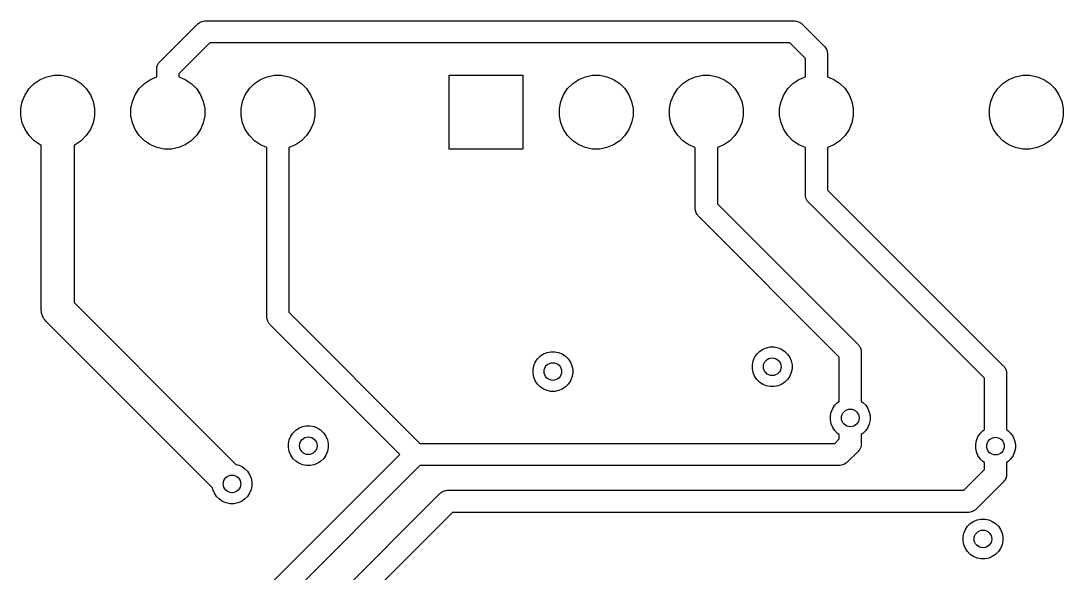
# Model space of a CAD drawing. Extents: x 3.58 to 7.49, y -4.48 to -2.36.
# Drawn here: x 5.241 to 6.187, y -2.889 to -2.388 of the extents above; entities that cross this region are included whole.
import ezdxf

# ---------------------------------------------------------------- set-up
doc = ezdxf.new("R2010")
doc.units = 0
doc.header["$MEASUREMENT"] = 0
doc.layers.add('BLACK', color=7, linetype='CONTINUOUS')

msp = doc.modelspace()

# ---------------------------------------------------------------- linework, layer by layer
at = {"layer": 'BLACK', "linetype": 'CONTINUOUS'}
for p, q in [((5.36769, -2.42425), (5.40102, -2.39091)), ((5.40102, -2.39091), (5.40134, -2.39053)), ((5.40134, -2.39053), (5.40172, -2.39022)), ((5.40172, -2.39022), (5.40286, -2.38928)), ((5.40172, -2.39022), (5.40172, -2.39022)), ((5.40286, -2.38928), (5.4046, -2.38835)), ((5.4046, -2.38835), (5.40648, -2.38778)), ((5.40648, -2.38778), (5.40795, -2.38764)), ((5.40795, -2.38764), (5.40844, -2.38759)), ((5.40795, -2.38764), (5.40795, -2.38764)), ((5.40844, -2.38759), (5.40893, -2.38764)), ((5.40893, -2.38764), (5.94282, -2.38764)), ((5.94282, -2.38764), (5.94331, -2.38759)), ((5.94331, -2.38759), (5.9438, -2.38764)), ((5.9438, -2.38764), (5.9438, -2.38764)), ((5.9438, -2.38764), (5.94527, -2.38778)), ((5.94527, -2.38778), (5.94715, -2.38835)), ((5.94715, -2.38835), (5.94889, -2.38928)), ((5.94889, -2.38928), (5.94954, -2.38982)), ((5.94954, -2.38982), (5.95003, -2.39022)), ((5.95003, -2.39022), (5.95003, -2.39022)), ((5.95003, -2.39022), (5.95041, -2.39053)), ((5.95041, -2.39053), (5.95073, -2.39091)), ((5.95073, -2.39091), (5.97011, -2.4103)), ((5.41258, -2.40764), (5.38441, -2.43581)), ((5.93916, -2.40764), (5.41258, -2.40764)), ((5.95339, -2.42186), (5.93916, -2.40764)), ((5.97011, -2.4103), (5.97049, -2.41061)), ((5.97049, -2.41061), (5.9708, -2.41099)), ((5.9708, -2.41099), (5.9708, -2.41099)), ((5.9708, -2.41099), (5.97174, -2.41213)), ((5.97174, -2.41213), (5.97267, -2.41387)), ((5.95339, -2.43839), (5.95339, -2.42186)), ((5.97267, -2.41387), (5.97324, -2.41576)), ((5.97324, -2.41576), (5.97339, -2.41723)), ((5.97339, -2.41723), (5.97339, -2.41723)), ((5.97339, -2.41723), (5.97343, -2.41772)), ((5.97343, -2.41772), (5.97339, -2.41821)), ((5.97339, -2.41821), (5.97339, -2.43839)), ((5.36436, -2.43167), (5.36455, -2.42971)), ((5.36441, -2.43216), (5.36436, -2.43167)), ((5.36441, -2.43839), (5.36441, -2.43216)), ((5.36455, -2.42971), (5.36513, -2.42782)), ((5.36513, -2.42782), (5.36605, -2.42609)), ((5.36605, -2.42609), (5.36699, -2.42495)), ((5.36699, -2.42495), (5.3673, -2.42456)), ((5.36699, -2.42495), (5.36699, -2.42495)), ((5.3673, -2.42456), (5.36769, -2.42425)), ((5.25308, -2.44448), (5.25856, -2.44082)), ((5.25856, -2.44082), (5.26465, -2.43829)), ((5.26465, -2.43829), (5.27111, -2.43701)), ((5.27111, -2.43701), (5.27771, -2.43701)), ((5.27771, -2.43701), (5.28417, -2.43829)), ((5.28417, -2.43829), (5.29026, -2.44082)), ((5.29026, -2.44082), (5.29574, -2.44448)), ((5.35308, -2.44448), (5.35856, -2.44082)), ((5.35856, -2.44082), (5.36441, -2.43839)), ((5.38441, -2.43581), (5.38441, -2.43839)), ((5.38441, -2.43839), (5.39026, -2.44082)), ((5.39026, -2.44082), (5.39574, -2.44448)), ((5.45308, -2.44448), (5.45856, -2.44082)), ((5.45856, -2.44082), (5.46465, -2.43829)), ((5.46465, -2.43829), (5.47111, -2.43701)), ((5.47111, -2.43701), (5.47771, -2.43701)), ((5.47771, -2.43701), (5.48417, -2.43829)), ((5.48417, -2.43829), (5.49026, -2.44082)), ((5.49026, -2.44082), (5.49574, -2.44448)), ((5.62992, -2.50394), (5.62992, -2.43701)), ((5.62992, -2.43701), (5.69685, -2.43701)), ((5.69685, -2.43701), (5.69685, -2.50394)), ((5.74205, -2.44448), (5.74753, -2.44082)), ((5.74753, -2.44082), (5.75362, -2.43829)), ((5.75362, -2.43829), (5.76009, -2.43701)), ((5.76009, -2.43701), (5.76668, -2.43701)), ((5.76668, -2.43701), (5.77315, -2.43829)), ((5.77315, -2.43829), (5.77924, -2.44082)), ((5.77924, -2.44082), (5.78472, -2.44448)), ((5.84205, -2.44448), (5.84753, -2.44082)), ((5.84753, -2.44082), (5.85362, -2.43829)), ((5.85362, -2.43829), (5.86009, -2.43701)), ((5.86009, -2.43701), (5.86668, -2.43701)), ((5.86668, -2.43701), (5.87315, -2.43829)), ((5.87315, -2.43829), (5.87924, -2.44082)), ((5.87924, -2.44082), (5.88472, -2.44448)), ((5.94205, -2.44448), (5.94753, -2.44082)), ((5.94753, -2.44082), (5.95339, -2.43839)), ((5.97339, -2.43839), (5.97924, -2.44082)), ((5.97924, -2.44082), (5.98472, -2.44448)), ((6.1326, -2.44448), (6.13809, -2.44082)), ((6.13809, -2.44082), (6.14418, -2.43829)), ((6.14418, -2.43829), (6.15064, -2.43701)), ((6.15064, -2.43701), (6.15723, -2.43701)), ((6.15723, -2.43701), (6.1637, -2.43829)), ((6.1637, -2.43829), (6.16979, -2.44082)), ((6.16979, -2.44082), (6.17527, -2.44448)), ((5.24475, -2.45462), (5.24842, -2.44914)), ((5.24842, -2.44914), (5.25308, -2.44448)), ((5.29574, -2.44448), (5.3004, -2.44914)), ((5.3004, -2.44914), (5.30407, -2.45462)), ((5.34475, -2.45462), (5.34842, -2.44914)), ((5.34842, -2.44914), (5.35308, -2.44448)), ((5.39574, -2.44448), (5.4004, -2.44914)), ((5.4004, -2.44914), (5.40407, -2.45462)), ((5.44475, -2.45462), (5.44842, -2.44914)), ((5.44842, -2.44914), (5.45308, -2.44448)), ((5.49574, -2.44448), (5.5004, -2.44914)), ((5.5004, -2.44914), (5.50407, -2.45462)), ((5.73373, -2.45462), (5.73739, -2.44914)), ((5.73739, -2.44914), (5.74205, -2.44448)), ((5.78472, -2.44448), (5.78938, -2.44914)), ((5.78938, -2.44914), (5.79304, -2.45462)), ((5.83373, -2.45462), (5.83739, -2.44914)), ((5.83739, -2.44914), (5.84205, -2.44448)), ((5.88472, -2.44448), (5.88938, -2.44914)), ((5.88938, -2.44914), (5.89304, -2.45462)), ((5.93373, -2.45462), (5.93739, -2.44914)), ((5.93739, -2.44914), (5.94205, -2.44448)), ((5.98472, -2.44448), (5.98938, -2.44914)), ((5.98938, -2.44914), (5.99304, -2.45462)), ((6.12428, -2.45462), (6.12794, -2.44914)), ((6.12794, -2.44914), (6.1326, -2.44448)), ((6.17527, -2.44448), (6.17993, -2.44914)), ((6.17993, -2.44914), (6.18359, -2.45462)), ((5.24094, -2.46718), (5.24223, -2.46071)), ((5.24223, -2.46071), (5.24475, -2.45462)), ((5.30407, -2.45462), (5.30659, -2.46071)), ((5.30659, -2.46071), (5.30787, -2.46718)), ((5.34094, -2.46718), (5.34223, -2.46071)), ((5.34223, -2.46071), (5.34475, -2.45462)), ((5.40407, -2.45462), (5.40659, -2.46071)), ((5.40659, -2.46071), (5.40787, -2.46718)), ((5.44094, -2.46718), (5.44223, -2.46071)), ((5.44223, -2.46071), (5.44475, -2.45462)), ((5.50407, -2.45462), (5.50659, -2.46071)), ((5.50659, -2.46071), (5.50787, -2.46718)), ((5.72992, -2.46718), (5.73121, -2.46071)), ((5.73121, -2.46071), (5.73373, -2.45462)), ((5.79304, -2.45462), (5.79556, -2.46071)), ((5.79556, -2.46071), (5.79685, -2.46718)), ((5.82992, -2.46718), (5.83121, -2.46071)), ((5.83121, -2.46071), (5.83373, -2.45462)), ((5.89304, -2.45462), (5.89556, -2.46071)), ((5.89556, -2.46071), (5.89685, -2.46718)), ((5.92992, -2.46718), (5.93121, -2.46071)), ((5.93121, -2.46071), (5.93373, -2.45462)), ((5.99304, -2.45462), (5.99556, -2.46071)), ((5.99556, -2.46071), (5.99685, -2.46718)), ((6.12047, -2.46718), (6.12176, -2.46071)), ((6.12176, -2.46071), (6.12428, -2.45462)), ((6.18359, -2.45462), (6.18612, -2.46071)), ((6.18612, -2.46071), (6.1874, -2.46718)), ((5.24094, -2.47377), (5.24094, -2.46718)), ((5.30787, -2.46718), (5.30787, -2.47377)), ((5.34094, -2.47377), (5.34094, -2.46718)), ((5.40787, -2.46718), (5.40787, -2.47377)), ((5.44094, -2.47377), (5.44094, -2.46718)), ((5.50787, -2.46718), (5.50787, -2.47377)), ((5.72992, -2.47377), (5.72992, -2.46718)), ((5.79685, -2.46718), (5.79685, -2.47377)), ((5.82992, -2.47377), (5.82992, -2.46718)), ((5.89685, -2.46718), (5.89685, -2.47377)), ((5.92992, -2.47377), (5.92992, -2.46718)), ((5.99685, -2.46718), (5.99685, -2.47377)), ((6.12047, -2.47377), (6.12047, -2.46718)), ((6.1874, -2.46718), (6.1874, -2.47377)), ((5.24223, -2.48023), (5.24094, -2.47377)), ((5.30787, -2.47377), (5.30659, -2.48023)), ((5.34223, -2.48023), (5.34094, -2.47377)), ((5.40787, -2.47377), (5.40659, -2.48023)), ((5.44223, -2.48023), (5.44094, -2.47377)), ((5.50787, -2.47377), (5.50659, -2.48023)), ((5.73121, -2.48023), (5.72992, -2.47377)), ((5.79685, -2.47377), (5.79556, -2.48023)), ((5.83121, -2.48023), (5.82992, -2.47377)), ((5.89685, -2.47377), (5.89556, -2.48023)), ((5.93121, -2.48023), (5.92992, -2.47377)), ((5.99685, -2.47377), (5.99556, -2.48023)), ((6.12176, -2.48023), (6.12047, -2.47377)), ((6.1874, -2.47377), (6.18612, -2.48023)), ((5.24475, -2.48632), (5.24223, -2.48023)), ((5.24842, -2.4918), (5.24475, -2.48632)), ((5.30407, -2.48632), (5.3004, -2.4918)), ((5.30659, -2.48023), (5.30407, -2.48632)), ((5.34475, -2.48632), (5.34223, -2.48023)), ((5.34842, -2.4918), (5.34475, -2.48632)), ((5.40407, -2.48632), (5.4004, -2.4918)), ((5.40659, -2.48023), (5.40407, -2.48632)), ((5.44475, -2.48632), (5.44223, -2.48023)), ((5.44842, -2.4918), (5.44475, -2.48632)), ((5.50407, -2.48632), (5.5004, -2.4918)), ((5.50659, -2.48023), (5.50407, -2.48632)), ((5.73373, -2.48632), (5.73121, -2.48023)), ((5.73739, -2.4918), (5.73373, -2.48632)), ((5.79304, -2.48632), (5.78938, -2.4918)), ((5.79556, -2.48023), (5.79304, -2.48632)), ((5.83373, -2.48632), (5.83121, -2.48023)), ((5.83739, -2.4918), (5.83373, -2.48632)), ((5.89304, -2.48632), (5.88938, -2.4918)), ((5.89556, -2.48023), (5.89304, -2.48632)), ((5.93373, -2.48632), (5.93121, -2.48023)), ((5.93739, -2.4918), (5.93373, -2.48632)), ((5.99304, -2.48632), (5.98938, -2.4918)), ((5.99556, -2.48023), (5.99304, -2.48632)), ((6.12428, -2.48632), (6.12176, -2.48023)), ((6.12794, -2.4918), (6.12428, -2.48632)), ((6.18359, -2.48632), (6.17993, -2.4918)), ((6.18612, -2.48023), (6.18359, -2.48632)), ((5.25308, -2.49647), (5.24842, -2.4918)), ((5.25856, -2.50013), (5.25308, -2.49647)), ((5.29574, -2.49647), (5.29026, -2.50013)), ((5.3004, -2.4918), (5.29574, -2.49647)), ((5.35308, -2.49647), (5.34842, -2.4918)), ((5.35856, -2.50013), (5.35308, -2.49647)), ((5.39574, -2.49647), (5.39026, -2.50013)), ((5.4004, -2.4918), (5.39574, -2.49647)), ((5.45308, -2.49647), (5.44842, -2.4918)), ((5.45856, -2.50013), (5.45308, -2.49647)), ((5.49574, -2.49647), (5.49026, -2.50013)), ((5.5004, -2.4918), (5.49574, -2.49647)), ((5.74205, -2.49647), (5.73739, -2.4918)), ((5.74753, -2.50013), (5.74205, -2.49647)), ((5.78472, -2.49647), (5.77924, -2.50013)), ((5.78938, -2.4918), (5.78472, -2.49647)), ((5.84205, -2.49647), (5.83739, -2.4918)), ((5.84753, -2.50013), (5.84205, -2.49647)), ((5.88472, -2.49647), (5.87924, -2.50013)), ((5.88938, -2.4918), (5.88472, -2.49647)), ((5.94205, -2.49647), (5.93739, -2.4918)), ((5.94753, -2.50013), (5.94205, -2.49647)), ((5.98472, -2.49647), (5.97924, -2.50013)), ((5.98938, -2.4918), (5.98472, -2.49647)), ((6.1326, -2.49647), (6.12794, -2.4918)), ((6.13809, -2.50013), (6.1326, -2.49647)), ((6.17527, -2.49647), (6.16979, -2.50013)), ((6.17993, -2.4918), (6.17527, -2.49647)), ((5.25941, -2.50048), (5.25856, -2.50013)), ((5.25941, -2.64887), (5.25941, -2.50048)), ((5.29026, -2.50013), (5.28941, -2.50048)), ((5.28941, -2.50048), (5.28941, -2.64339)), ((5.36465, -2.50265), (5.35856, -2.50013)), ((5.37111, -2.50394), (5.36465, -2.50265)), ((5.37771, -2.50394), (5.37111, -2.50394)), ((5.38417, -2.50265), (5.37771, -2.50394)), ((5.39026, -2.50013), (5.38417, -2.50265)), ((5.46441, -2.50255), (5.45856, -2.50013)), ((5.46441, -2.65581), (5.46441, -2.50255)), ((5.49026, -2.50013), (5.48441, -2.50255)), ((5.48441, -2.50255), (5.48441, -2.65216)), ((5.69685, -2.50394), (5.62992, -2.50394)), ((5.75362, -2.50265), (5.74753, -2.50013)), ((5.76009, -2.50394), (5.75362, -2.50265)), ((5.76668, -2.50394), (5.76009, -2.50394)), ((5.77315, -2.50265), (5.76668, -2.50394)), ((5.77924, -2.50013), (5.77315, -2.50265)), ((5.85339, -2.50255), (5.84753, -2.50013)), ((5.85339, -2.55738), (5.85339, -2.50255)), ((5.87924, -2.50013), (5.87339, -2.50255)), ((5.87339, -2.50255), (5.87339, -2.55373)), ((5.95339, -2.50255), (5.94753, -2.50013)), ((5.95339, -2.54478), (5.95339, -2.50255)), ((5.97924, -2.50013), (5.97339, -2.50255)), ((5.97339, -2.50255), (5.97339, -2.54113)), ((6.14418, -2.50265), (6.13809, -2.50013)), ((6.15064, -2.50394), (6.14418, -2.50265)), ((6.15723, -2.50394), (6.15064, -2.50394)), ((6.1637, -2.50265), (6.15723, -2.50394)), ((6.16979, -2.50013), (6.1637, -2.50265)), ((5.95334, -2.54528), (5.95339, -2.54478)), ((5.95339, -2.54577), (5.95334, -2.54528)), ((5.95353, -2.54724), (5.95339, -2.54577)), ((5.95339, -2.54577), (5.95339, -2.54577)), ((5.97339, -2.54113), (6.13271, -2.70046)), ((5.87339, -2.55373), (6.00082, -2.68116)), ((5.9537, -2.54781), (5.95353, -2.54724)), ((5.9541, -2.54912), (5.9537, -2.54781)), ((5.95503, -2.55086), (5.9541, -2.54912)), ((5.95597, -2.552), (5.95503, -2.55086)), ((5.95628, -2.55238), (5.95597, -2.552)), ((5.95597, -2.552), (5.95597, -2.552)), ((5.95666, -2.55269), (5.95628, -2.55238)), ((6.11598, -2.71202), (5.95666, -2.55269)), ((5.85334, -2.55787), (5.85339, -2.55738)), ((5.85339, -2.55836), (5.85334, -2.55787)), ((5.85353, -2.55983), (5.85339, -2.55836)), ((5.85339, -2.55836), (5.85339, -2.55836)), ((5.8541, -2.56172), (5.85353, -2.55983)), ((5.85503, -2.56346), (5.8541, -2.56172)), ((5.85556, -2.56411), (5.85503, -2.56346)), ((5.85597, -2.5646), (5.85556, -2.56411)), ((5.85628, -2.56498), (5.85597, -2.5646)), ((5.85597, -2.5646), (5.85597, -2.5646)), ((5.85666, -2.56529), (5.85628, -2.56498)), ((5.98409, -2.69272), (5.85666, -2.56529)), ((5.25934, -2.64961), (5.25941, -2.64887)), ((5.2596, -2.65228), (5.25934, -2.64961)), ((5.28941, -2.64339), (5.40723, -2.76121)), ((5.25963, -2.65255), (5.2596, -2.65228)), ((5.25975, -2.65294), (5.25963, -2.65255)), ((5.26048, -2.65537), (5.25975, -2.65294)), ((5.26188, -2.65798), (5.26048, -2.65537)), ((5.26301, -2.65937), (5.26188, -2.65798)), ((5.26375, -2.66026), (5.26301, -2.65937)), ((5.46436, -2.6563), (5.46441, -2.65581)), ((5.46455, -2.65826), (5.46436, -2.6563)), ((5.46513, -2.66014), (5.46455, -2.65826)), ((5.48441, -2.65216), (5.60335, -2.7711)), ((5.26432, -2.66073), (5.26375, -2.66026)), ((5.38574, -2.78215), (5.26432, -2.66073)), ((5.46605, -2.66188), (5.46513, -2.66014)), ((5.46699, -2.66302), (5.46605, -2.66188)), ((5.4673, -2.6634), (5.46699, -2.66302)), ((5.46699, -2.66302), (5.46699, -2.66302)), ((5.46769, -2.66372), (5.4673, -2.6634)), ((5.58507, -2.7811), (5.46769, -2.66372)), ((5.71877, -2.6886), (5.72224, -2.68791)), ((5.72224, -2.68791), (5.72579, -2.68791)), ((5.72579, -2.68791), (5.72927, -2.6886)), ((5.90925, -2.6901), (5.91175, -2.68759)), ((5.91175, -2.68759), (5.9147, -2.68562)), ((5.9147, -2.68562), (5.91798, -2.68427)), ((5.91798, -2.68427), (5.92146, -2.68357)), ((5.92146, -2.68357), (5.925, -2.68357)), ((5.925, -2.68357), (5.92848, -2.68427)), ((5.92848, -2.68427), (5.93175, -2.68562)), ((5.93175, -2.68562), (5.9347, -2.68759)), ((5.9347, -2.68759), (5.93721, -2.6901)), ((6.00082, -2.68116), (6.0012, -2.68148)), ((6.0012, -2.68148), (6.00151, -2.68186)), ((6.00151, -2.68186), (6.00151, -2.68186)), ((6.00151, -2.68186), (6.00245, -2.683)), ((6.00245, -2.683), (6.00338, -2.68474)), ((6.00338, -2.68474), (6.00395, -2.68662)), ((6.00395, -2.68662), (6.00409, -2.68809)), ((5.70671, -2.70066), (5.70806, -2.69738)), ((5.70806, -2.69738), (5.71003, -2.69443)), ((5.71003, -2.69443), (5.71254, -2.69192)), ((5.71254, -2.69192), (5.71549, -2.68995)), ((5.71549, -2.68995), (5.71877, -2.6886)), ((5.72927, -2.6886), (5.73254, -2.68995)), ((5.73254, -2.68995), (5.73549, -2.69192)), ((5.73549, -2.69192), (5.738, -2.69443)), ((5.738, -2.69443), (5.73997, -2.69738)), ((5.73997, -2.69738), (5.74132, -2.70066)), ((5.90523, -2.6998), (5.90592, -2.69632)), ((5.90592, -2.69632), (5.90728, -2.69305)), ((5.90728, -2.69305), (5.90925, -2.6901)), ((5.93721, -2.6901), (5.93918, -2.69305)), ((5.93918, -2.69305), (5.94054, -2.69632)), ((5.94054, -2.69632), (5.94123, -2.6998)), ((5.98409, -2.73306), (5.98409, -2.69272)), ((6.00409, -2.68809), (6.00409, -2.68809)), ((6.00409, -2.68809), (6.00414, -2.68858)), ((6.00414, -2.68858), (6.00409, -2.68907)), ((6.00409, -2.68907), (6.00409, -2.73306)), ((5.70602, -2.70413), (5.70671, -2.70066)), ((5.70602, -2.70768), (5.70602, -2.70413)), ((5.74132, -2.70066), (5.74202, -2.70413)), ((5.74202, -2.70413), (5.74202, -2.70768)), ((5.90523, -2.70335), (5.90523, -2.6998)), ((5.90592, -2.70683), (5.90523, -2.70335)), ((5.90728, -2.7101), (5.90592, -2.70683)), ((5.94054, -2.70683), (5.93918, -2.7101)), ((5.94123, -2.70335), (5.94054, -2.70683)), ((5.94123, -2.6998), (5.94123, -2.70335)), ((6.13271, -2.70046), (6.13309, -2.70077)), ((6.13309, -2.70077), (6.1334, -2.70115)), ((6.1334, -2.70115), (6.1334, -2.70115)), ((6.1334, -2.70115), (6.13419, -2.70211)), ((6.13419, -2.70211), (6.13434, -2.70229)), ((6.13434, -2.70229), (6.13527, -2.70403)), ((6.13527, -2.70403), (6.13584, -2.70591)), ((6.13584, -2.70591), (6.13598, -2.70738)), ((5.70671, -2.71116), (5.70602, -2.70768)), ((5.70806, -2.71443), (5.70671, -2.71116)), ((5.71003, -2.71738), (5.70806, -2.71443)), ((5.73997, -2.71443), (5.738, -2.71738)), ((5.74132, -2.71116), (5.73997, -2.71443)), ((5.74202, -2.70768), (5.74132, -2.71116)), ((5.90925, -2.71305), (5.90728, -2.7101)), ((5.91175, -2.71556), (5.90925, -2.71305)), ((5.9147, -2.71753), (5.91175, -2.71556)), ((5.9347, -2.71556), (5.93175, -2.71753)), ((5.93721, -2.71305), (5.9347, -2.71556)), ((5.93918, -2.7101), (5.93721, -2.71305)), ((6.11598, -2.74768), (6.11598, -2.71202)), ((6.13598, -2.70738), (6.13598, -2.70738)), ((6.13598, -2.70738), (6.13603, -2.70787)), ((6.13603, -2.70787), (6.13598, -2.70836)), ((6.13598, -2.70836), (6.13598, -2.75866)), ((5.71254, -2.71989), (5.71003, -2.71738)), ((5.71549, -2.72186), (5.71254, -2.71989)), ((5.71877, -2.72321), (5.71549, -2.72186)), ((5.72224, -2.72391), (5.71877, -2.72321)), ((5.72579, -2.72391), (5.72224, -2.72391)), ((5.72927, -2.72321), (5.72579, -2.72391)), ((5.73254, -2.72186), (5.72927, -2.72321)), ((5.73549, -2.71989), (5.73254, -2.72186)), ((5.738, -2.71738), (5.73549, -2.71989)), ((5.91798, -2.71888), (5.9147, -2.71753)), ((5.92146, -2.71957), (5.91798, -2.71888)), ((5.925, -2.71957), (5.92146, -2.71957)), ((5.92848, -2.71888), (5.925, -2.71957)), ((5.93175, -2.71753), (5.92848, -2.71888)), ((5.98011, -2.73656), (5.98262, -2.73405)), ((5.98262, -2.73405), (5.98409, -2.73306)), ((6.00409, -2.73306), (6.00557, -2.73405)), ((6.00557, -2.73405), (6.00808, -2.73656)), ((5.97609, -2.74626), (5.97679, -2.74278)), ((5.97679, -2.74278), (5.97814, -2.73951)), ((5.97814, -2.73951), (5.98011, -2.73656)), ((6.00808, -2.73656), (6.01005, -2.73951)), ((6.01005, -2.73951), (6.0114, -2.74278)), ((6.0114, -2.74278), (6.01209, -2.74626)), ((5.97609, -2.7498), (5.97609, -2.74626)), ((5.97679, -2.75328), (5.97609, -2.7498)), ((5.97814, -2.75656), (5.97679, -2.75328)), ((6.0114, -2.75328), (6.01005, -2.75656)), ((6.01209, -2.7498), (6.0114, -2.75328)), ((6.01209, -2.74626), (6.01209, -2.7498)), ((6.11598, -2.75866), (6.11598, -2.74768)), ((6.11598, -2.74768), (6.11598, -2.74768)), ((5.40723, -2.76121), (5.43625, -2.79023)), ((5.48602, -2.7647), (5.48799, -2.76175)), ((5.48799, -2.76175), (5.49049, -2.75925)), ((5.49049, -2.75925), (5.49344, -2.75728)), ((5.49344, -2.75728), (5.49672, -2.75592)), ((5.49672, -2.75592), (5.5002, -2.75523)), ((5.5002, -2.75523), (5.50374, -2.75523)), ((5.50374, -2.75523), (5.50722, -2.75592)), ((5.50722, -2.75592), (5.51049, -2.75728)), ((5.51049, -2.75728), (5.51344, -2.75925)), ((5.51344, -2.75925), (5.51595, -2.76175)), ((5.51595, -2.76175), (5.51792, -2.7647)), ((5.98011, -2.75951), (5.97814, -2.75656)), ((5.98262, -2.76201), (5.98011, -2.75951)), ((5.98409, -2.763), (5.98262, -2.76201)), ((5.98409, -2.76712), (5.98409, -2.763)), ((6.00557, -2.76201), (6.00409, -2.763)), ((6.00409, -2.763), (6.00409, -2.77077)), ((6.00808, -2.75951), (6.00557, -2.76201)), ((6.01005, -2.75656), (6.00808, -2.75951)), ((6.11003, -2.7651), (6.112, -2.76215)), ((6.112, -2.76215), (6.11451, -2.75964)), ((6.11451, -2.75964), (6.11598, -2.75866)), ((6.13598, -2.75866), (6.13746, -2.75964)), ((6.13746, -2.75964), (6.13997, -2.76215)), ((6.13997, -2.76215), (6.14194, -2.7651)), ((5.48397, -2.77146), (5.48466, -2.76798)), ((5.48397, -2.775), (5.48397, -2.77146)), ((5.48466, -2.76798), (5.48602, -2.7647)), ((5.51792, -2.7647), (5.51928, -2.76798)), ((5.51928, -2.76798), (5.51997, -2.77146)), ((5.51997, -2.77146), (5.51997, -2.775)), ((5.60335, -2.7711), (5.98011, -2.7711)), ((5.98011, -2.7711), (5.98409, -2.76712)), ((6.00409, -2.77175), (6.00395, -2.77322)), ((6.00409, -2.77077), (6.00414, -2.77126)), ((6.00414, -2.77126), (6.00409, -2.77175)), ((6.00409, -2.77175), (6.00409, -2.77175)), ((6.10798, -2.77185), (6.10868, -2.76837)), ((6.10798, -2.77539), (6.10798, -2.77185)), ((6.10868, -2.76837), (6.11003, -2.7651)), ((6.14194, -2.7651), (6.14329, -2.76837)), ((6.14329, -2.76837), (6.14398, -2.77185)), ((6.14398, -2.77185), (6.14398, -2.77539)), ((5.41503, -2.81144), (5.38574, -2.78215)), ((5.43284, -2.93333), (5.58507, -2.7811)), ((5.48466, -2.77848), (5.48397, -2.775)), ((5.48602, -2.78175), (5.48466, -2.77848)), ((5.48799, -2.7847), (5.48602, -2.78175)), ((5.51792, -2.78175), (5.51595, -2.7847)), ((5.51928, -2.77848), (5.51792, -2.78175)), ((5.51997, -2.775), (5.51928, -2.77848)), ((6.00082, -2.77868), (5.99167, -2.78783)), ((6.0012, -2.77837), (6.00082, -2.77868)), ((6.00194, -2.77747), (6.0012, -2.77837)), ((6.00245, -2.77684), (6.00194, -2.77747)), ((6.00338, -2.77511), (6.00245, -2.77684)), ((6.00356, -2.77451), (6.00338, -2.77511)), ((6.00395, -2.77322), (6.00356, -2.77451)), ((6.10868, -2.77887), (6.10798, -2.77539)), ((6.11003, -2.78215), (6.10868, -2.77887)), ((6.112, -2.7851), (6.11003, -2.78215)), ((6.14194, -2.78215), (6.13997, -2.7851)), ((6.14329, -2.77887), (6.14194, -2.78215)), ((6.14398, -2.77539), (6.14329, -2.77887)), ((5.43625, -2.79023), (5.43793, -2.79057)), ((5.43793, -2.79057), (5.4412, -2.79192)), ((5.4412, -2.79192), (5.44415, -2.79389)), ((5.60335, -2.7911), (5.44957, -2.94489)), ((5.49049, -2.78721), (5.48799, -2.7847)), ((5.49344, -2.78918), (5.49049, -2.78721)), ((5.49672, -2.79054), (5.49344, -2.78918)), ((5.5002, -2.79123), (5.49672, -2.79054)), ((5.50374, -2.79123), (5.5002, -2.79123)), ((5.50722, -2.79054), (5.50374, -2.79123)), ((5.51049, -2.78918), (5.50722, -2.79054)), ((5.51344, -2.78721), (5.51049, -2.78918)), ((5.51595, -2.7847), (5.51344, -2.78721)), ((5.98376, -2.7911), (5.60335, -2.7911)), ((5.98425, -2.79115), (5.98376, -2.7911)), ((5.98474, -2.7911), (5.98425, -2.79115)), ((5.98621, -2.79096), (5.98474, -2.7911)), ((5.98474, -2.7911), (5.98474, -2.7911)), ((5.9881, -2.79039), (5.98621, -2.79096)), ((5.98983, -2.78946), (5.9881, -2.79039)), ((5.99049, -2.78892), (5.98983, -2.78946)), ((5.99098, -2.78852), (5.99049, -2.78892)), ((5.99136, -2.78821), (5.99098, -2.78852)), ((5.99098, -2.78852), (5.99098, -2.78852)), ((5.99167, -2.78783), (5.99136, -2.78821)), ((6.11451, -2.7876), (6.112, -2.7851)), ((6.11598, -2.78859), (6.11451, -2.7876)), ((6.11598, -2.79494), (6.11598, -2.78859)), ((6.13746, -2.7876), (6.13598, -2.78859)), ((6.13598, -2.78859), (6.13598, -2.79859)), ((6.13997, -2.7851), (6.13746, -2.7876)), ((5.44415, -2.79389), (5.44666, -2.7964)), ((5.44666, -2.7964), (5.44863, -2.79935)), ((5.44863, -2.79935), (5.44999, -2.80262)), ((6.09719, -2.81373), (6.11598, -2.79494)), ((6.13584, -2.80104), (6.13549, -2.80219)), ((6.13598, -2.79957), (6.13584, -2.80104)), ((6.13598, -2.79859), (6.13603, -2.79908)), ((6.13603, -2.79908), (6.13598, -2.79957)), ((6.13598, -2.79957), (6.13598, -2.79957)), ((5.44999, -2.80262), (5.45068, -2.8061)), ((5.45068, -2.80965), (5.44999, -2.81312)), ((5.45068, -2.8061), (5.45068, -2.80965)), ((6.13271, -2.8065), (6.10875, -2.83046)), ((6.13309, -2.80618), (6.13271, -2.8065)), ((6.13364, -2.80552), (6.13309, -2.80618)), ((6.13434, -2.80466), (6.13364, -2.80552)), ((6.13527, -2.80292), (6.13434, -2.80466)), ((6.13549, -2.80219), (6.13527, -2.80292)), ((5.41537, -2.81312), (5.41503, -2.81144)), ((5.41673, -2.8164), (5.41537, -2.81312)), ((5.4187, -2.81935), (5.41673, -2.8164)), ((5.4212, -2.82186), (5.4187, -2.81935)), ((5.44666, -2.81935), (5.44415, -2.82186)), ((5.44863, -2.8164), (5.44666, -2.81935)), ((5.44999, -2.81312), (5.44863, -2.8164)), ((5.48028, -2.95794), (5.62121, -2.81701)), ((5.62121, -2.81701), (5.62152, -2.81663)), ((5.62152, -2.81663), (5.62191, -2.81631)), ((5.62191, -2.81631), (5.62305, -2.81538)), ((5.62191, -2.81631), (5.62191, -2.81631)), ((5.62305, -2.81538), (5.62478, -2.81445)), ((5.62478, -2.81445), (5.62667, -2.81388)), ((5.62667, -2.81388), (5.62814, -2.81373)), ((5.62814, -2.81373), (5.62863, -2.81368)), ((5.62814, -2.81373), (5.62814, -2.81373)), ((5.62863, -2.81368), (5.62912, -2.81373)), ((5.62912, -2.81373), (6.09719, -2.81373)), ((5.42415, -2.82383), (5.4212, -2.82186)), ((5.42743, -2.82518), (5.42415, -2.82383)), ((5.4309, -2.82587), (5.42743, -2.82518)), ((5.43445, -2.82587), (5.4309, -2.82587)), ((5.43793, -2.82518), (5.43445, -2.82587)), ((5.4412, -2.82383), (5.43793, -2.82518)), ((5.44415, -2.82186), (5.4412, -2.82383)), ((5.63277, -2.83373), (5.49701, -2.9695)), ((6.10084, -2.83373), (5.63277, -2.83373)), ((6.10133, -2.83378), (6.10084, -2.83373)), ((6.10182, -2.83373), (6.10133, -2.83378)), ((6.10329, -2.83359), (6.10182, -2.83373)), ((6.10182, -2.83373), (6.10182, -2.83373)), ((6.10518, -2.83302), (6.10329, -2.83359)), ((6.10691, -2.83209), (6.10518, -2.83302)), ((6.10756, -2.83155), (6.10691, -2.83209)), ((6.10805, -2.83115), (6.10756, -2.83155)), ((6.10844, -2.83084), (6.10805, -2.83115)), ((6.10805, -2.83115), (6.10805, -2.83115)), ((6.10875, -2.83046), (6.10844, -2.83084)), ((6.09862, -2.84935), (6.10059, -2.8464)), ((6.10059, -2.8464), (6.10309, -2.84389)), ((6.10309, -2.84389), (6.10604, -2.84192)), ((6.10604, -2.84192), (6.10932, -2.84057)), ((6.10932, -2.84057), (6.11279, -2.83987)), ((6.11279, -2.83987), (6.11634, -2.83987)), ((6.11634, -2.83987), (6.11982, -2.84057)), ((6.11982, -2.84057), (6.12309, -2.84192)), ((6.12309, -2.84192), (6.12604, -2.84389)), ((6.12604, -2.84389), (6.12855, -2.8464)), ((6.12855, -2.8464), (6.13052, -2.84935)), ((6.09657, -2.8561), (6.09726, -2.85262)), ((6.09657, -2.85965), (6.09657, -2.8561)), ((6.09726, -2.85262), (6.09862, -2.84935)), ((6.13052, -2.84935), (6.13188, -2.85262)), ((6.13188, -2.85262), (6.13257, -2.8561)), ((6.13257, -2.8561), (6.13257, -2.85965)), ((6.09726, -2.86312), (6.09657, -2.85965)), ((6.09862, -2.8664), (6.09726, -2.86312)), ((6.10059, -2.86935), (6.09862, -2.8664)), ((6.13052, -2.8664), (6.12855, -2.86935)), ((6.13188, -2.86312), (6.13052, -2.8664)), ((6.13257, -2.85965), (6.13188, -2.86312)), ((6.10309, -2.87186), (6.10059, -2.86935)), ((6.10604, -2.87383), (6.10309, -2.87186)), ((6.10932, -2.87518), (6.10604, -2.87383)), ((6.11279, -2.87587), (6.10932, -2.87518)), ((6.11634, -2.87587), (6.11279, -2.87587)), ((6.11982, -2.87518), (6.11634, -2.87587)), ((6.12309, -2.87383), (6.11982, -2.87518)), ((6.12604, -2.87186), (6.12309, -2.87383)), ((6.12855, -2.86935), (6.12604, -2.87186))]:
    msp.add_line(p, q, dxfattribs=at)
at = {"layer": 'BLACK'}
for centre in [(5.92323, -2.70157), (5.72402, -2.70591), (5.99409, -2.74803), (5.50197, -2.77323), (6.12598, -2.77362), (5.43268, -2.80787), (6.11457, -2.85787)]:
    msp.add_circle(centre, 0.008, dxfattribs=at)

doc.saveas('drawing.dxf')
